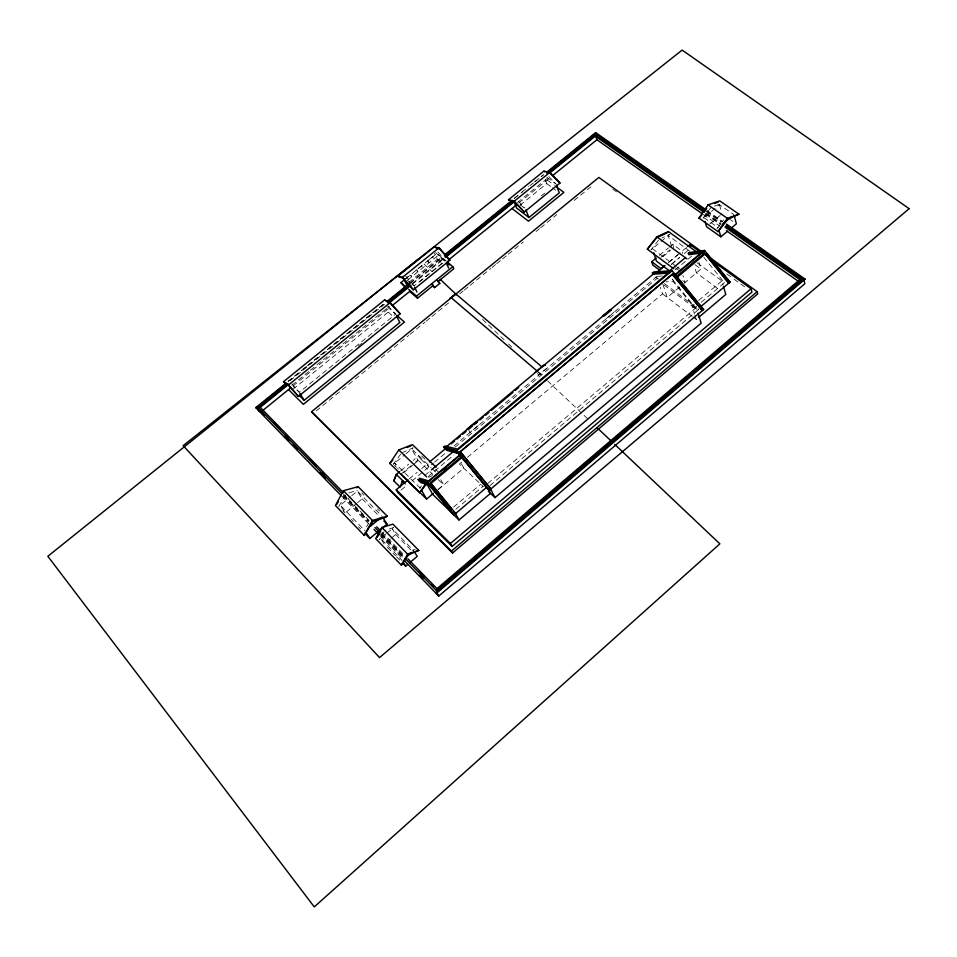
<?xml version="1.0" encoding="UTF-8"?>
<svg xmlns="http://www.w3.org/2000/svg" width="957" height="957" viewBox="0 0 957 957"><rect width="100%" height="100%" fill="white"/><g stroke="black" fill="none" stroke-linecap="round" stroke-linejoin="round"><path stroke-width="0.72" stroke-dasharray="4.79 3.59" d="M345.345 495.032L338.874 506.409L350.513 496.743M366.507 526.912L368.708 523.072M383.853 531.925L379.223 539.592L385.898 533.982M400.684 454.12L393.303 464.277L404.919 454.635M419.752 488.214L421.427 485.929M710.752 207.693L702.629 218.71L719.497 204.666L733.935 214.667M716.984 228.831L723.54 219.966M658.524 240.171L651.047 249.825L669.553 234.441L661.897 237.934M714.365 220.289L721.997 213.806M489.972 485.618L698.706 309.386L696.852 307.125M453.57 507.102L480.833 484.122M694.28 304.182L692.067 306.049L694.567 314.087M698.694 300.462L721.901 280.891L723.073 284.959M455.819 509.28L483.106 486.264M696.756 306.049L694.543 307.915L672.986 281.334L666.024 281.848M701.182 302.304L727.105 280.437M487.747 483.5L696.313 307.52L697.198 310.355M437.923 489.565L443.593 484.804L440.232 478.679M438.198 489.625L463.75 468.176L460.556 462.099M679.602 287.076L667.232 297.46L662.854 284.062M684.099 283.296L700.955 269.049L698.885 262.122M386.939 533.109L393.614 527.51L384.63 530.645M390.492 538.875L384.247 544.126L380.659 538.372L402.096 560.467M391.533 538.001L395.696 534.496L392.179 528.719L413.723 550.646M424.669 475.509L430.327 470.784M428.234 476.454L454.025 454.886M675.199 269.922L691.732 256.105M461.669 462.159L459.396 464.073L483.141 486.443M467.375 457.374L662.483 293.859L660.342 287.339M660.904 257.349L669.888 249.861M401.067 474.074L411.163 465.664M415.649 461.932L417.886 460.066L411.701 448.989L431.081 467.578M403.639 472.734L412.587 465.281M413.711 464.348L420.41 458.762L418.747 455.759L413.149 460.437M709.843 223.95L722.021 213.901M409.225 478.919L417.096 472.351M421.606 468.595L427.229 463.894L428.88 466.884L420.41 458.762M668.405 262.625L679.829 253.079M686.612 247.432L678.788 253.94M478.237 425.506L469.947 432.432L468.918 430.399M546.662 368.361L538.516 375.168L537.595 373.063M605.865 318.92L613.868 312.233M401.15 490.044L406.438 485.63L404.727 482.675M412.048 480.952L433.425 463.092M434.562 462.135L445.938 452.637M453.905 445.986L657.973 275.568M671.706 264.096L679.721 257.409L670.977 264.67M684.267 253.605L688.753 249.861M455.305 446.979L657.327 278.212M351.65 495.798L357.332 491.085L382.238 516.397M406.043 453.69L413.113 447.816L402.789 452.422M356.506 503.561L345.238 512.94L340.297 505.236L365 530.812M357.643 502.616L362.153 498.872L357.332 491.085M400.816 470.7L408.663 464.169M668.811 262.242L677.688 254.861M659.469 255.304L668.321 247.971M669.422 247.05L672.735 244.298L682.114 251.177L682.808 253.414M662.758 256.811L670.474 250.411M316.229 410.9L408.771 335.393M409.931 334.448L424.968 322.186M426.128 321.241L430.746 317.461M431.906 316.516L450.412 301.419M459.671 293.871L463.14 291.036M464.301 290.091L468.93 286.322M470.078 285.377L490.905 268.391M492.065 267.446L495.535 264.611M496.683 263.665L501.312 259.885M502.473 258.952L507.102 255.172M508.251 254.227L523.3 241.954M536.016 231.582L539.485 228.747M540.645 227.802L556.842 214.595M574.188 200.432L591.546 186.28M293.045 389.248L388.219 312.114L386.353 308.549M520.082 205.205L546.782 183.565L545.334 179.772M541.255 195.934L544.641 193.17M358.241 346.159L361.722 343.336M404.691 279.253L410.744 274.659L411.785 276.752L409.847 275.09M415.972 270.137L416.881 269.695L417.91 271.8L415.972 270.137L422.037 265.532L423.054 267.637L421.116 265.986M427.121 261.141L428.054 260.663L429.059 262.78L427.121 261.141L433.186 256.512L434.191 258.629L432.241 257.002M405.577 278.834L436.966 253.461L446.01 260.998M407.658 280.09L437.959 255.591L436.966 253.461M408.759 282.435L437.361 259.299L434.49 253.222M288.105 381.281L301.957 370.084M303.106 369.151L306.563 366.352M307.723 365.418L383.877 303.8M514.184 198.362L517.558 195.635M522.055 191.998L528.802 186.531M529.927 185.622L533.3 182.895M534.425 181.986L536.674 180.167M541.172 176.531L543.42 174.7M288.224 381.388L385.683 302.532M410.039 282.817L442.529 256.536M514.459 198.338L522.582 191.759M535.334 181.435L539.975 177.679M541.136 176.746L543.456 174.868M290.103 380.623L384.463 304.338M409.979 283.679L442.457 257.397M412.515 283.26L443.892 257.864M412.132 284.396L444.586 258.115M291.885 385.228L309.267 371.149M310.427 370.203L389.224 306.384M419.345 281.98L444.838 261.321L437.959 255.591M517.51 202.465L549.808 176.303M293.153 385.85L388.901 308.274M518.85 202.98L550.682 177.189M428.569 477.34L432.468 475.557M714.52 206.162L720.788 203.59M412.599 550.347L415.171 549.426M348.886 492.915L357.332 490.343M662.232 276.011L654.935 276.477L658.476 279.145M730.406 219.739L732.811 221.402M706.912 210.432L722.798 221.546M706.481 211.114L721.111 221.354M706.577 211.629L721.267 221.904M706.35 212.992L720.98 223.256M705.417 213.339L721.315 224.488M705.811 214.284L720.346 224.476M703.228 214.44L720.334 226.462M703.933 217.634L718.288 227.742M612.923 189.259L616.535 191.879M726.841 273.953L732.823 278.272M734.019 279.145L745.97 287.794M689.985 251.32L668.237 235.53L671.706 246.607M697.103 262.804L724.401 282.71M694.949 264.658L700.955 269.049M717.583 288.428L696.469 272.924L694.423 266.142M652.375 248.724L676.384 266.465M677.592 267.35L681.193 270.006M675.056 267.577L679.853 271.13M546.83 177.236L555.216 183.457M547.225 180L554.354 185.299M682.664 280.604L685.045 282.387L682.903 275.508M546.782 183.565L551.316 186.95M552.452 187.787L555.861 190.323M664.421 283.535L698.706 309.386M664.026 284.935L697.019 309.781L671.204 277.949L673.429 280.485M662.483 293.859L691.779 316.061M692.76 316.803L698.813 321.385M520.094 204.678L525.429 208.77M435.507 252.588L445.232 260.687L413.986 285.999L410.792 283.236M437.361 259.299L441.667 262.9M538.097 371.878L540.346 373.804M407.598 280.485L409.728 282.315M387.059 306.635L395.564 314.207L299.266 392.346L293.177 386.317M388.219 312.114L393.506 316.827M423.999 264L431.583 271.178M482.519 319.351L504.195 339.855M508.538 343.958L511.78 347.032M537.798 371.627L542.129 375.73M547.548 380.862L588.734 419.812M421.738 456.07L424.968 459.169M435.734 469.48L438.964 472.579M432.157 468.607L436.464 472.746M417.886 460.066L432.887 474.493M438.234 479.648L443.593 484.804M420.362 488.154L394.727 463.104L398.244 469.193M394.368 465.317L396.509 467.411M361.866 493.07L363.935 495.188M377.441 508.885L379.51 510.99M362.153 498.872L378.697 515.715M395.696 534.496L411.055 550.143M548.744 176.507L556.376 184.318M381.891 532.14L404.763 555.598M343.3 493.848L347.451 498.118M348.492 499.183L369.27 520.524M381.735 533.324L403.567 555.73M343.838 495.511L368.768 521.122M381.233 533.934L403.053 556.352M343.647 495.57L368.553 521.158M382.034 535.011L402.777 556.34M343.037 496.193L367.955 521.816M380.408 534.628L403.244 558.122M341.864 496.312L370.921 526.206M380.264 535.824L402.478 558.721M387.298 547.272L395.444 555.67M396.461 556.723L400.54 560.922M518.239 201.221L524.903 208.112M342.989 510.679L345.046 512.82M351.386 519.328L353.444 521.457M358.576 526.781L360.622 528.91M388.075 305.857L395.6 314.04M291.801 383.793L299.266 392.226M437.935 251.966L445.304 260.46M405.744 276.178L414.046 285.772M703.897 257.373L723.48 281.561M672.735 244.298L673.788 247.66M694.985 315.427L696.241 319.435M719.497 204.666L720.932 209.894"/><path stroke-width="1.44" d="M805.1 279.097L802.301 278.643L799.837 279.564L436.99 588.663L436.296 593.484L805.1 279.097L726.471 224.105M402.239 481.503L404.333 483.572L402.622 480.605L400.11 487.089L393.841 480.893L396.33 474.433L399.691 471.634M393.877 480.869L396.33 474.433L404.727 482.675M705.692 209.571L595.661 132.616L595.302 136.097L550.084 172.703M343.407 490.702L335.428 505.499L364.21 535.394L373.027 521.398L385.779 517.342L387.214 516.146L358.121 486.67L343.407 490.702L372.417 520.429L387.214 516.146M364.21 535.394L372.417 520.429M336.852 504.315L338.288 501.791M401.354 565.168L407.742 553.936L418.819 550.419L392.92 524.149L381.903 527.498L375.67 538.612L401.354 565.168L408.34 554.904L418.819 550.419M460.233 451.692L490.929 489.063L460.233 451.692L672.532 274.085L702.271 310.511L703.634 309.35L672.065 270.687L653.739 271.932L652.387 273.044L653.2 274.157L668.931 273.128M377.106 537.403L379.427 533.575M426.942 483.476L419.656 492.688L389.786 463.403L398.806 449.934L412.407 444.61L436.117 467.291M419.656 492.688L425.805 483.584M698.957 218.124L708.048 204.882L719.7 200.862L738.971 214.165L727.607 219.44L718.085 231.63L698.957 218.124L701.876 214.835M718.085 231.63L727.296 218.28L738.971 214.165M392.837 459.97L389.786 463.403M704.316 211.533L706.745 208.243M673.74 268.714L647.375 249.191L656.813 236.822L668.524 231.63L696.289 251.739M656.992 237.384L647.327 249.155M459.36 452.529L672.532 274.085M438.749 596.055L804.837 283.762L803.784 279.217L436.464 592.287L438.749 596.055L404.129 560.383M751.042 288.739L751.939 292.112L452.087 546.411L450.424 543.504L751.042 288.739L710.333 259.323M757.131 291.67L757.717 293.919L452.529 553.014L451.429 551.088L757.131 291.67L710.01 257.66M461.585 456.393L430.339 482.555L455.723 513.634L454.276 514.866L427.659 482.292L417.862 479.397L418.711 480.498L428.234 483.321L454.025 514.878L486.575 487.412M700.368 306.946L730.059 282.064L704.651 250.459L689.411 252.516L688.071 253.629L703.299 251.595L728.708 283.2L730.059 282.064M407.383 556.005L411.606 552.44M652.387 273.044L669.529 271.908L457.494 449.156L445.077 445.986L443.653 447.17L446.704 450.328L458.343 453.391L486.934 488.19L489.218 490.355L490.929 489.063M426.595 483.512L432.648 494.291L459.013 519.962L490.486 493.369L487.986 488.525M698.514 317.521L725.789 294.457L723.456 286.31M402.574 563.027L405.624 566.173L407.73 564.403M409.835 562.62L417.192 556.4L414.417 551.794M488.345 491.348L495.02 497.64L701.158 323.167L698.072 313.202M401.067 474.074L426.571 499.087L433.377 493.369M431.463 469.839L452.948 451.883L459.886 453.379M669.481 270.927L685.451 257.577M443.653 447.17L456.872 450.591L672.065 270.687M370.383 526.314L380.085 518.204M459.886 454.802L428.664 480.928L419.286 478.201M674.565 275.137L702.582 251.691L702.928 252.851L688.873 254.718M427.659 482.292L460.353 454.922M675.259 275.066L704.651 250.459M705.046 221.522L706.529 226.713L720.824 236.822L727.487 231.247M730.825 228.46L736.376 223.806L734.282 215.971M443.725 469.827L445.95 467.973M676.42 276.513L704.46 253.043L728.708 283.2M451.704 509.028L430.913 483.572L462.123 457.434M676.79 277.662L704.795 254.203M364.725 533.157L369.857 538.48L386.975 524.137L382.908 517.51M466.729 429.466L475.007 422.563L476.718 422.432L475.007 422.563M535.202 372.333L543.337 365.55L545.299 365.191L543.337 365.55M610.446 309.554L602.443 316.205L604.657 315.666L611.523 309.936M445.938 447.086L654.54 273.032M452.087 546.411L397.98 492.688L396.246 489.745L408.101 479.864M429.514 461.992L445.519 448.642M451.226 443.869L454.659 441.01M456.944 439.096L460.377 436.236M462.662 434.322L466.095 431.463M468.38 429.561L472.555 425.901M474.086 424.788L477.519 421.929M479.804 420.015L483.237 417.156M485.522 415.254L488.955 412.383M491.24 410.481L512.952 392.358M515.237 390.444L518.67 387.585M656.969 272.159L664.971 265.484M687.736 246.499L689.973 244.621L699.555 251.535M722.762 223.998L730.586 217.466M356.698 487.843L358.121 486.67M660.82 235.637L668.524 231.63M664.373 265.926L661.048 268.702L651.741 261.716L656.155 258.055M299.122 395.289L304.182 400.313L399.859 322.497L396.784 316.564M514.065 201.771L516.601 208.028L528.922 217.538L559.259 192.871L556.424 185.263M452.529 553.014L311.539 411.749L598.867 177.44L701.553 251.559M433.377 285.33L417.515 298.213L416.474 296.12L452.793 266.644L447.134 261.943M437.911 281.645L453.774 268.773L452.793 266.644M524.34 211.975L559.965 183.05L549.892 172.368L543.863 171.136L508.466 199.75L514.734 202.298L524.34 211.975L514.28 201.197L508.466 199.75M298.428 396.413L400.17 313.788L390.157 302.639L384.57 299.96L283.571 381.628L289.098 385.982L298.428 396.413L288.476 384.977L283.571 381.628M434.61 287.638L431.619 283.846L434.61 287.638L439.789 283.428L436.799 279.635L439.789 283.428M405.278 287.579L400.899 282.614L404.285 279.875M341.326 495.774L255.746 407.67L285.904 383.267M386.843 301.599L408.878 283.762M444.849 254.658L510.978 201.149M546.937 172.045L595.661 132.616M256.871 407.586L286.622 383.446M387.561 301.754L409.608 283.918M444.419 255.746L512.868 200.348M546.519 173.121L595.254 133.681L705.357 210.767M259.132 407.431L288.177 383.913M388.111 303.01L410.194 285.138M445.053 256.931L513.61 201.425M549.629 172.272L595.386 135.236L703.909 211.294M514.28 201.197L549.892 172.368M255.746 407.67L257.612 406.916L260.256 407.347L288.081 384.822M388.937 303.166L410.972 285.33M445.747 257.17L514.148 201.795M288.476 384.977L390.157 302.639M262.804 410.433L290.844 387.729M392.358 305.462L409.692 291.418L417.515 298.213M448.151 260.268L516.577 204.822M553.002 175.31L596.917 139.734L595.768 136.361M413.34 289.815L449.826 260.244L439.107 247.731L433.964 247.073L397.729 276.31L403.124 278.284L413.34 289.815L402.598 277.231L397.729 276.31M402.598 277.231L439.107 247.731M418.58 258.88L47.85 556.292L314.267 906.913L719.867 543.839L614.741 444.407M703.634 309.35L489.218 490.355L457.434 451.644L444.515 448.271M702.271 310.511L672.245 274.444M658.225 236.774L667.149 232.695M407.132 447.505L410.996 445.783M714.64 203.482L718.408 201.939M455.723 513.634L453.594 511.337M436.105 248.114L439.61 248.82L449.826 260.244M421.451 479.672L425.339 480.821M708.048 204.882L727.296 218.28L727.607 219.44M600.446 136.899L605.326 140.32M612.636 145.428L617.516 148.849M623.605 153.108L627.266 155.668M634.575 160.788L640.664 165.059M645.544 168.468L649.205 171.028M669.924 185.526L672.352 187.237M679.673 192.345L684.542 195.766M690.643 200.025L694.292 202.585M701.613 207.705L704.041 209.416M727.2 225.613L729.641 227.323M736.95 232.443L741.831 235.853M746.699 239.262L751.58 242.683M757.669 246.942L761.329 249.502M769.859 255.471L773.519 258.031M780.828 263.151L783.269 264.862M726.16 225.326L802.301 278.643L436.296 590.505L405.134 558.481M725.849 226.665L801.153 279.444M595.302 136.097L704.196 212.478M724.987 227.06L799.837 279.564M596.917 139.734L702.007 213.578M726.447 230.757L798.545 281.418M656.813 236.822L686.935 258.833M543.863 171.136L544.904 171.901M559.965 183.05L550.311 173.48M556.735 187.07L563.876 192.381L528.455 221.199L512.043 208.506M670.725 271.74L656.406 261.094L653.715 252.839M659.804 270.281L652.83 265.053L651.741 261.716M446.967 263.091L449.228 264.981M455.915 294.014L541.841 366.806M451.297 297.783L536.961 370.909M400.899 282.614L406.462 287.435M408.687 289.361L416.474 296.12M384.57 299.96L390.719 303.716L400.17 313.788M396.665 315.188L404.44 322.102L303.357 404.356L288.536 389.595M440.256 279.372L456.513 294.756M597.395 428.006L611.487 441.333M398.806 449.934L426.738 476.957M426.978 483.345L435.471 491.587M418.711 480.498L420.877 482.603L429.382 485.366L451.776 512.689M396.246 489.745L450.424 543.504M311.539 411.749L451.429 551.088M383.865 520.979L386.975 524.137M260.256 407.347L343.419 492.676M376.687 526.805L380.85 531.075M407.873 558.804L436.99 588.663M273.678 422.36L279.911 428.76M286.143 435.16L288.224 437.301M310.044 459.707L316.277 466.107M322.509 472.507L324.59 474.636M419.142 571.736L424.346 577.071M431.619 584.536L433.7 586.665M257.612 406.916L341.757 493.369M375 527.534L380.192 532.87M257.911 408.651L264.144 415.063M284.899 436.416L289.05 440.687M293.201 444.957L297.364 449.228M320.2 472.71L325.392 478.045M419.86 575.205L422.97 578.399M374.031 529.412L379.223 534.748M456.872 450.591L489.482 490.283M673.369 272.984L696.696 301.551M699.495 304.984L701.361 307.269M706.816 253.892L720.501 270.915M722.32 273.176L729.617 282.255M689.411 252.516L690.2 253.605M257.517 408.567L259.443 411.51M366.387 533.001L369.857 538.48M403.507 562.752L405.624 566.173M299.972 393.483L304.182 400.313M382.513 528.467L381.903 527.498L408.34 554.904M421.738 490.582L426.571 499.087M430.339 482.555L430.913 483.572M455.065 512.82L459.013 519.962M490.391 488.632L495.02 497.64M403.471 278.284L406.462 284.289M414.584 287.196L416.953 291.993M446.369 263.115L448.63 267.984M525.931 210.026L528.922 217.538M689.973 244.621L690.655 246.87M719.018 230.338L720.824 236.822M909.15 208.674L379.546 657.579L183.17 445.675L682.126 50.087L909.15 208.674M455.161 294.218L449.946 298.464L456.202 293.823L455.161 294.218"/></g></svg>
